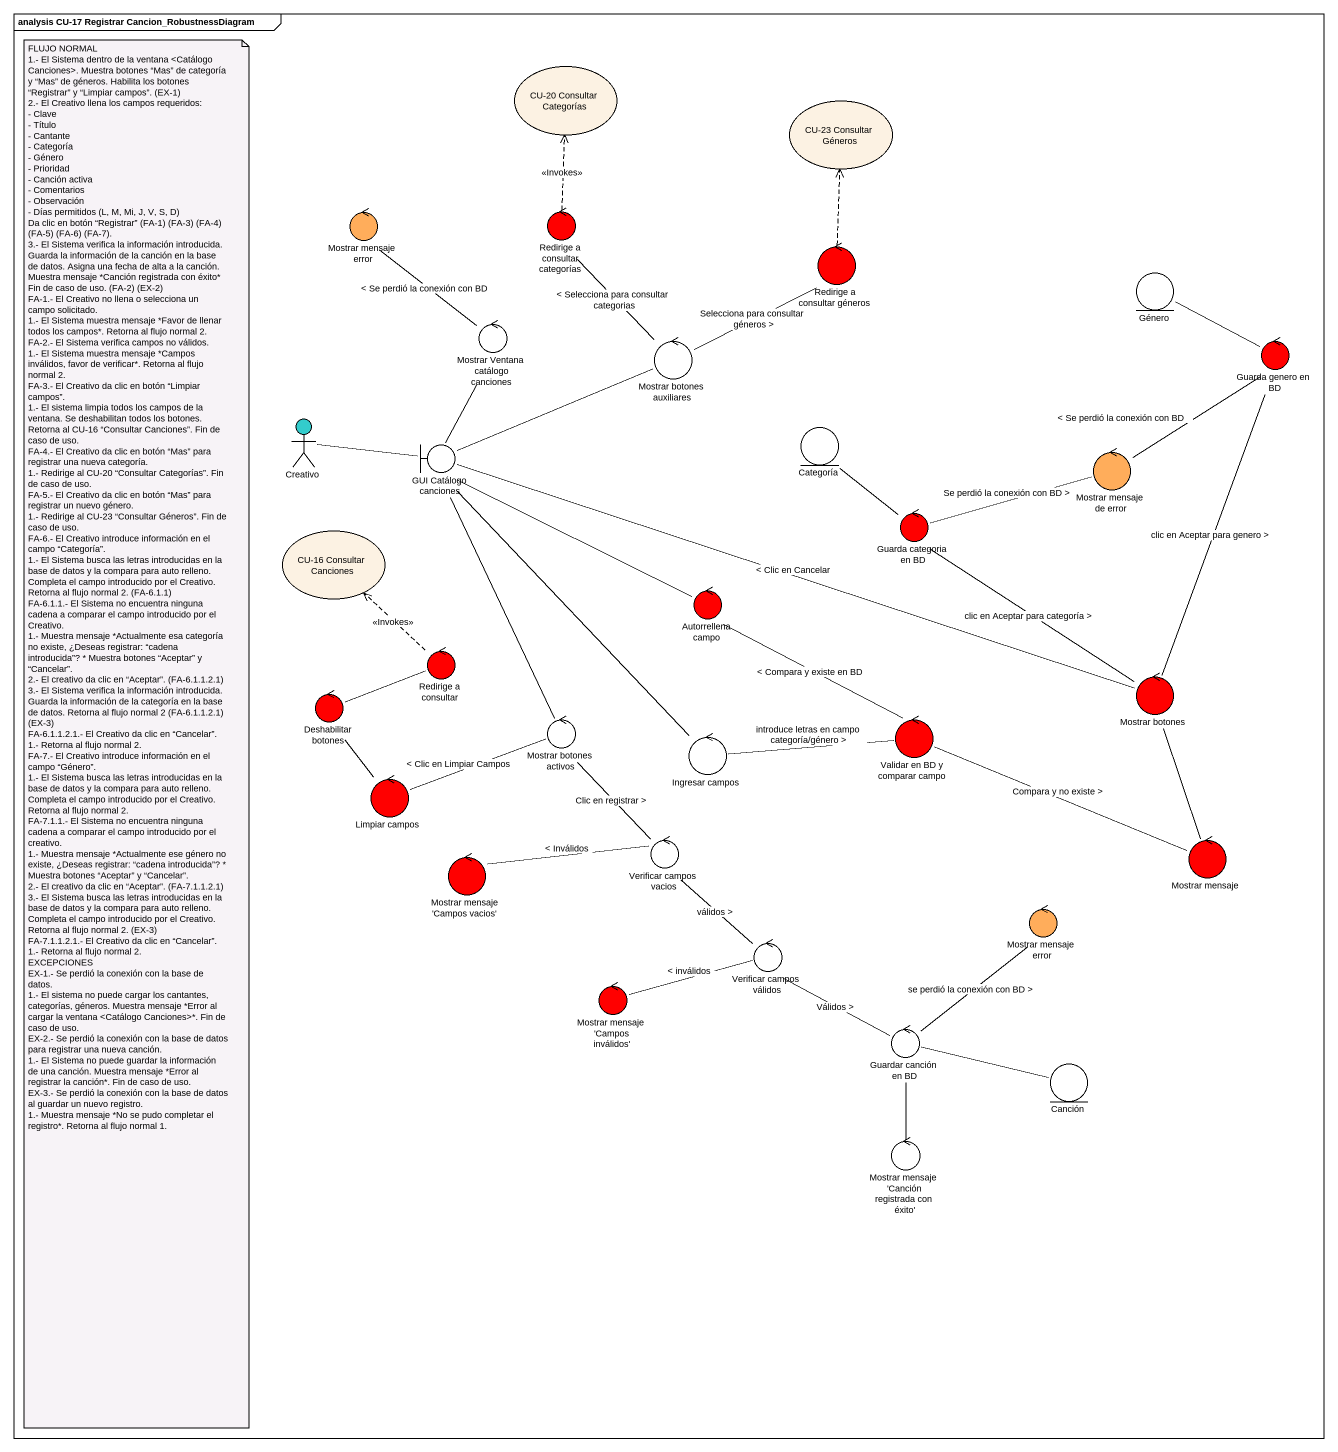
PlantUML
@startuml
mainframe analysis CU-17 Registrar Cancion_RobustnessDiagram
usecase "CU-20 Consultar Categorías" as CU_20_Consultar_Categorías
usecase "CU-23 Consultar Géneros" as CU_23_Consultar_Géneros
control "Mostrar mensaje error" as Mostrar_mensaje_error #FFAD5B
control "Redirige a consultar categorías" as Redirige_a_consultar #FF0000
control "Redirige a consultar géneros" as Redirige_a_consultar_géneros #FF0000
entity Género
control "Mostrar Ventana catálogo canciones" as Mostrar_Ventana_catálogo
control "Mostrar botones auxiliares" as Mostrar_botones_auxiliares
control "Guarda genero en BD" as Guarda_genero_en_BD #FF0000
actor Creativo #33CCCC
boundary "GUI Catálogo canciones" as GUI_Catálogo_canciones
entity Categoría
control "Mostrar mensaje de error" as Mostrar_mensaje_de_error #FFAD5B
usecase "CU-16 Consultar Canciones" as CU_16_Consultar_Canciones
control "Guarda categoria en BD" as Guarda_categoria_en_BD #FF0000
control "Autorrellena campo" as Autorrellena_campo #FF0000
control "Redirige a consultar" as Redirige_a_consultar_2 #FF0000
control "Mostrar botones" as Mostrar_botones #FF0000
control "Deshabilitar botones" as Deshabilitar_botones #FF0000
control "Mostrar botones activos" as Mostrar_botones_activos
control "Validar en BD y comparar campo" as Validar_en_BD_y_comparar #FF0000
control "Ingresar campos" as Ingresar_campos
control "Limpiar campos" as Limpiar_campos #FF0000
control "Verificar campos vacios" as Verificar_campos_vacios
control "Mostrar mensaje" as Mostrar_mensaje #FF0000
control "Mostrar mensaje 'Campos vacios'" as Mostrar_mensaje_Campos #FF0000
control "Mostrar mensaje error" as Mostrar_mensaje_error_2 #FFAD5B
control "Verificar campos válidos" as Verificar_campos_válidos
control "Mostrar mensaje 'Campos inválidos'" as Mostrar_mensaje_Campos_2 #FF0000
control "Guardar canción en BD" as Guardar_canción_en_BD
entity Canción
control "Mostrar mensaje 'Canción registrada con éxito'" as Mostrar_mensaje_Canción
Redirige_a_consultar .up.> CU_20_Consultar_Categorías : <<Invokes>>
Redirige_a_consultar_géneros .up.> CU_23_Consultar_Géneros
Mostrar_Ventana_catálogo -up- Mostrar_mensaje_error : < Se perdió la conexión con BD
Mostrar_botones_auxiliares -up- Redirige_a_consultar : < Selecciona para consultar categorias
Mostrar_botones_auxiliares -right- Redirige_a_consultar_géneros : Selecciona para consultar géneros >
Guarda_genero_en_BD -left- Género
Guarda_genero_en_BD -- Mostrar_mensaje_de_error : < Se perdió la conexión con BD
Creativo -right- GUI_Catálogo_canciones
GUI_Catálogo_canciones -up- Mostrar_Ventana_catálogo
GUI_Catálogo_canciones -right- Mostrar_botones_auxiliares
GUI_Catálogo_canciones -- Mostrar_botones_activos
GUI_Catálogo_canciones -- Ingresar_campos
Guarda_categoria_en_BD -up- Categoría
Guarda_categoria_en_BD -right- Mostrar_mensaje_de_error : Se perdió la conexión con BD >
Autorrellena_campo -left- GUI_Catálogo_canciones
Redirige_a_consultar_2 .up.> CU_16_Consultar_Canciones : <<Invokes>>
Mostrar_botones -up- Guarda_genero_en_BD : clic en Aceptar para genero >
Mostrar_botones -left- GUI_Catálogo_canciones : < Clic en Cancelar
Mostrar_botones -up- Guarda_categoria_en_BD : clic en Aceptar para categoría >
Deshabilitar_botones -right- Redirige_a_consultar_2
Mostrar_botones_activos -left- Limpiar_campos : < Clic en Limpiar Campos
Mostrar_botones_activos -- Verificar_campos_vacios : Clic en registrar >
Validar_en_BD_y_comparar -up- Autorrellena_campo : < Compara y existe en BD
Validar_en_BD_y_comparar -right- Mostrar_mensaje : Compara y no existe >
Ingresar_campos -right- Validar_en_BD_y_comparar : introduce letras en campo categoría/género >
Limpiar_campos -up- Deshabilitar_botones
Verificar_campos_vacios -left- Mostrar_mensaje_Campos : < Inválidos
Verificar_campos_vacios -- Verificar_campos_válidos : válidos >
Mostrar_mensaje -up- Mostrar_botones
Verificar_campos_válidos -left- Mostrar_mensaje_Campos_2 : < inválidos
Verificar_campos_válidos -- Guardar_canción_en_BD : Válidos >
Guardar_canción_en_BD -up- Mostrar_mensaje_error_2 : se perdió la conexión con BD >
Guardar_canción_en_BD -right- Canción
Guardar_canción_en_BD -- Mostrar_mensaje_Canción
note as N1
  FLUJO NORMAL
  1.- El Sistema dentro de la ventana <Catálogo Canciones>. Muestra botones “Mas” de categoría y “Mas” de géneros. Habilita los botones “Registrar” y “Limpiar campos”. (EX-1)
  2.- El Creativo llena los campos requeridos:
  - Clave
  - Título
  - Cantante
  - Categoría
  - Género
  - Prioridad
  - Canción activa
  - Comentarios
  - Observación
  - Días permitidos (L, M, Mi, J, V, S, D)
  Da clic en botón “Registrar” (FA-1) (FA-3) (FA-4) (FA-5) (FA-6) (FA-7).
  3.- El Sistema verifica la información introducida. Guarda la información de la canción en la base de datos. Asigna una fecha de alta a la canción. Muestra mensaje *Canción registrada con éxito* Fin de caso de uso. (FA-2) (EX-2)
  FA-1.- El Creativo no llena o selecciona un campo solicitado.
  1.- El Sistema muestra mensaje *Favor de llenar todos los campos*. Retorna al flujo normal 2.
  FA-2.- El Sistema verifica campos no válidos.
  1.- El Sistema muestra mensaje *Campos inválidos, favor de verificar*. Retorna al flujo normal 2.
  FA-3.- El Creativo da clic en botón “Limpiar campos”.
  1.- El sistema limpia todos los campos de la ventana. Se deshabilitan todos los botones. Retorna al CU-16 “Consultar Canciones”. Fin de caso de uso.
  FA-4.- El Creativo da clic en botón “Mas” para registrar una nueva categoría.
  1.- Redirige al CU-20 “Consultar Categorías”. Fin de caso de uso.
  FA-5.- El Creativo da clic en botón “Mas” para registrar un nuevo género.
  1.- Redirige al CU-23 “Consultar Géneros”. Fin de caso de uso.
  FA-6.- El Creativo introduce información en el campo “Categoría”.
  1.- El Sistema busca las letras introducidas en la base de datos y la compara para auto relleno. Completa el campo introducido por el Creativo. Retorna al flujo normal 2. (FA-6.1.1)
  FA-6.1.1.- El Sistema no encuentra ninguna cadena a comparar el campo introducido por el Creativo.
  1.- Muestra mensaje *Actualmente esa categoría no existe, ¿Deseas registrar: “cadena introducida”? * Muestra botones “Aceptar” y “Cancelar”.
  2.- El creativo da clic en “Aceptar”. (FA-6.1.1.2.1)
  3.- El Sistema verifica la información introducida. Guarda la información de la categoría en la base de datos. Retorna al flujo normal 2 (FA-6.1.1.2.1) (EX-3)
  FA-6.1.1.2.1.- El Creativo da clic en “Cancelar”.
  1.- Retorna al flujo normal 2.
  FA-7.- El Creativo introduce información en el campo “Género”.
  1.- El Sistema busca las letras introducidas en la base de datos y la compara para auto relleno. Completa el campo introducido por el Creativo. Retorna al flujo normal 2.
  FA-7.1.1.- El Sistema no encuentra ninguna cadena a comparar el campo introducido por el creativo.
  1.- Muestra mensaje *Actualmente ese género no existe, ¿Deseas registrar: “cadena introducida”? * Muestra botones “Aceptar” y “Cancelar”.
  2.- El creativo da clic en “Aceptar”. (FA-7.1.1.2.1)
  3.- El Sistema busca las letras introducidas en la base de datos y la compara para auto relleno. Completa el campo introducido por el Creativo. Retorna al flujo normal 2. (EX-3)
  FA-7.1.1.2.1.- El Creativo da clic en “Cancelar”.
  1.- Retorna al flujo normal 2.
  EXCEPCIONES
  EX-1.- Se perdió la conexión con la base de datos.
  1.- El sistema no puede cargar los cantantes, categorías, géneros. Muestra mensaje *Error al cargar la ventana <Catálogo Canciones>*. Fin de caso de uso.
  EX-2.- Se perdió la conexión con la base de datos para registrar una nueva canción.
  1.- El Sistema no puede guardar la información de una canción. Muestra mensaje *Error al registrar la canción*. Fin de caso de uso.
  EX-3.- Se perdió la conexión con la base de datos al guardar un nuevo registro.
  1.- Muestra mensaje *No se pudo completar el registro*. Retorna al flujo normal 1.
end note
@enduml
